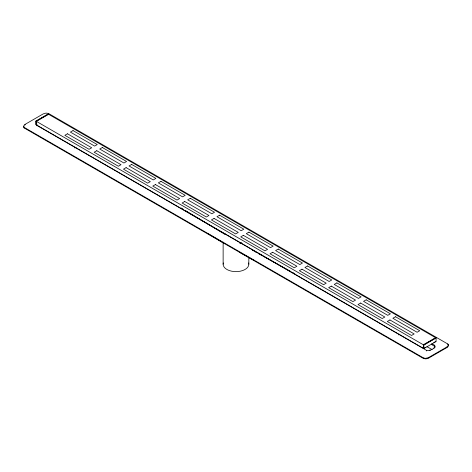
<?xml version="1.0" encoding="UTF-8"?>
<svg xmlns="http://www.w3.org/2000/svg" width="472" height="472" viewBox="0 0 472 472"><rect width="100%" height="100%" fill="white"/><g stroke="black" fill="none" stroke-linecap="round" stroke-linejoin="round"><path stroke-width="0.71" d="M435.084 347.239L434.824 346.43L431.467 344.466M23.759 126.29L23.671 127.34L24.178 127.971L423.555 358.549L425.974 358.903L428.747 358.047L446.913 347.557L448.241 346.241L448.193 344.955M37.129 124.915L36.963 125.8M25.046 124.39L23.653 125.983L24.178 127.387L423.555 357.965L425.502 358.348L428.328 357.676L446.913 346.973L448.241 345.657L448.388 344.849L447.775 343.982L48.404 113.404L45.967 113.097L43.212 113.9L25.046 124.39L25.046 124.974M36.916 124.879L37.3 125.64L426.582 350.389C430.399 351.575 440.223 345.758 431.467 343.887M35.884 121.074L48.114 114.012L436.075 337.999L436.075 341.522L423.838 348.584L35.884 124.596L35.884 121.074L423.838 345.062L436.075 337.999M48.321 114.13L36.084 121.192L36.084 124.714M48.622 114.301L36.385 121.363L36.385 124.891M74.777 147.978L76.021 147.264M398.545 334.902L399.79 334.188M435.567 337.704L423.337 344.767L423.337 348.295M435.868 337.881L423.638 344.943L423.638 348.466L425.72 347.262M433.786 342.607L435.868 341.403M252.302 250.207L253.594 250.921M254.88 251.635L256.166 252.343M258.101 253.411L262.615 255.907M263.901 256.615L290.964 271.571M292.9 272.639L294.829 273.707M426.924 346.696L432.081 349.546M239.717 252.378L251.959 259.14M253.252 259.854L254.538 260.568M181.124 207.957L183.018 209.096M184.912 210.241L224.058 233.811M208.406 233.911L210.3 235.05M211.562 235.811L223.557 243.033M448.011 344.749L447.775 343.982M446.913 346.973L446.913 347.557M434.659 345.728L434.659 347.64M434.081 347.722L434.081 348.306M430.045 350.053L430.045 350.637M428.747 357.463L428.747 358.047M426.582 350.389L426.582 350.973M423.838 345.062L423.838 348.584M423.555 357.965L423.555 358.549M248.827 257.588L248.827 264.214M223.132 242.13L223.132 264.214M48.404 113.404L48.404 113.982M24.178 127.387L24.178 127.971M248.626 262.922A12.844 7.416 0 0 1 235.976 271.63A12.844 7.416 0 0 1 223.327 262.922M240.915 242.637A12.124 7.003 0 0 1 239.723 242.903M224.265 234.431A12.124 7.003 0 0 1 224.991 233.28M241.811 242.85A12.844 7.416 0 0 1 239.947 243.298M67.472 133.788L64.841 135.311L89.06 149.294L91.698 147.771L67.472 133.788M73.036 130.579L70.399 132.101L94.618 146.084L97.256 144.562L73.036 130.579M96.79 150.715L94.152 152.238L118.378 166.221L121.015 164.698L96.79 150.715M102.347 147.506L99.716 149.028L123.935 163.011L126.573 161.489L102.347 147.506M126.107 167.637L123.469 169.159L147.689 183.148L150.326 181.626L126.107 167.637M131.664 164.427L129.027 165.949L153.252 179.938L155.884 178.416L131.664 164.427M155.418 184.564L152.786 186.086L177.006 200.069L179.643 198.547L155.418 184.564M160.982 181.354L158.344 182.876L182.564 196.859L185.201 195.337L160.982 181.354M184.735 201.491L182.098 203.013L206.323 216.996L208.96 215.474L184.735 201.491M190.293 198.281L187.655 199.803L211.881 213.786L214.518 212.264L190.293 198.281M214.052 218.412L211.415 219.934L235.634 233.917L238.272 232.401L214.052 218.412M219.61 215.202L216.972 216.725L241.198 230.714L243.829 229.191L219.61 215.202M243.363 235.339L240.732 236.861L264.951 250.844L267.589 249.322L243.363 235.339M248.927 232.13L246.29 233.652L270.509 247.635L273.146 246.113L248.927 232.13M272.68 252.266L270.043 253.788L294.268 267.772L296.906 266.249L272.68 252.266M278.238 249.057L275.601 250.579L299.826 264.562L302.463 263.04L278.238 249.057M301.997 269.188L299.36 270.71L323.58 284.693L326.217 283.171L301.997 269.188M307.555 265.978L304.918 267.5L329.143 281.483L331.775 279.961L307.555 265.978M331.309 286.115L328.677 287.637L352.897 301.62L355.534 300.098L331.309 286.115M336.872 282.905L334.235 284.427L358.454 298.41L361.092 296.888L336.872 282.905M360.626 303.036L357.988 304.558L382.214 318.547L384.845 317.025L360.626 303.036M366.183 299.826L363.546 301.348L387.772 315.337L390.409 313.815L366.183 299.826M389.943 319.963L387.305 321.485L411.525 335.468L414.162 333.946L389.943 319.963M395.501 316.753L392.863 318.276L417.089 332.258L419.72 330.736L395.501 316.753"/></g></svg>
